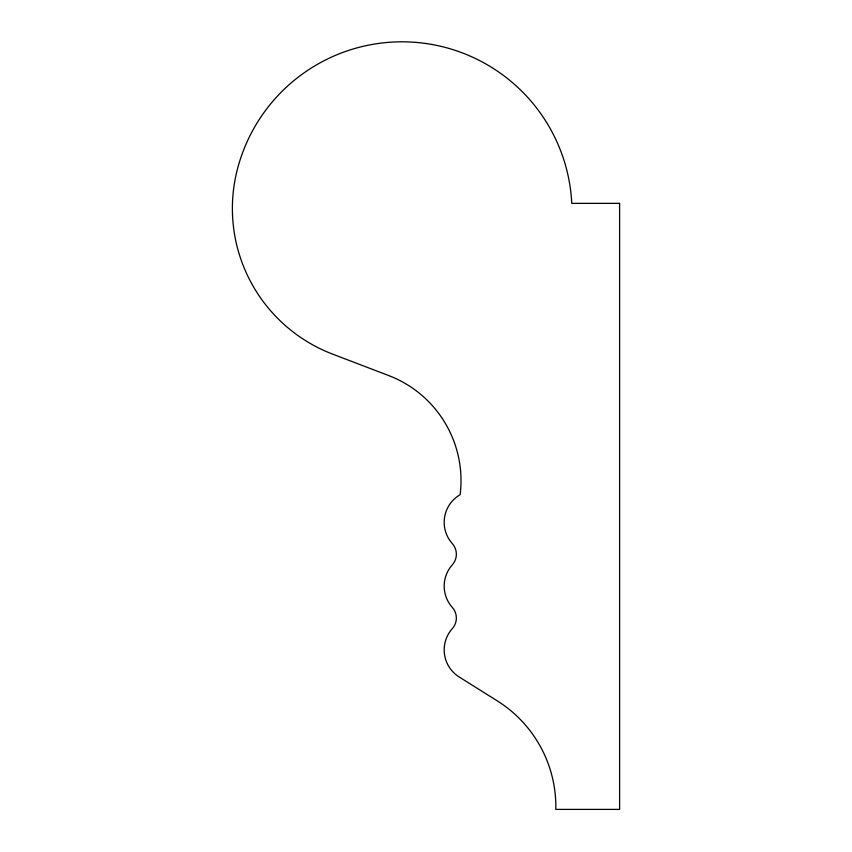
<?xml version="1.0" encoding="UTF-8"?>
<svg xmlns="http://www.w3.org/2000/svg" width="852" height="852" viewBox="0 0 852 852"><rect width="100%" height="100%" fill="white"/><g stroke="black" fill="none" stroke-linecap="round" stroke-linejoin="round"><path stroke-width="1.28" d="M619.617 203.362L571.767 203.362A169.995 169.995 0 0 0 236.845 171.465A155.927 155.927 0 0 0 332.695 354.155L388.629 375.519A112.517 112.517 0 0 1 460.123 494.703A31.897 31.897 0 0 0 452.305 543.597A15.954 15.954 0 0 1 452.305 564.855A31.897 31.897 0 0 0 452.305 607.391A15.954 15.954 0 0 1 452.305 628.648A31.897 31.897 0 0 0 459.122 676.935L497.312 700.898A124.956 124.956 0 0 1 555.813 809.4L619.617 809.4L619.617 203.362"/></g></svg>
